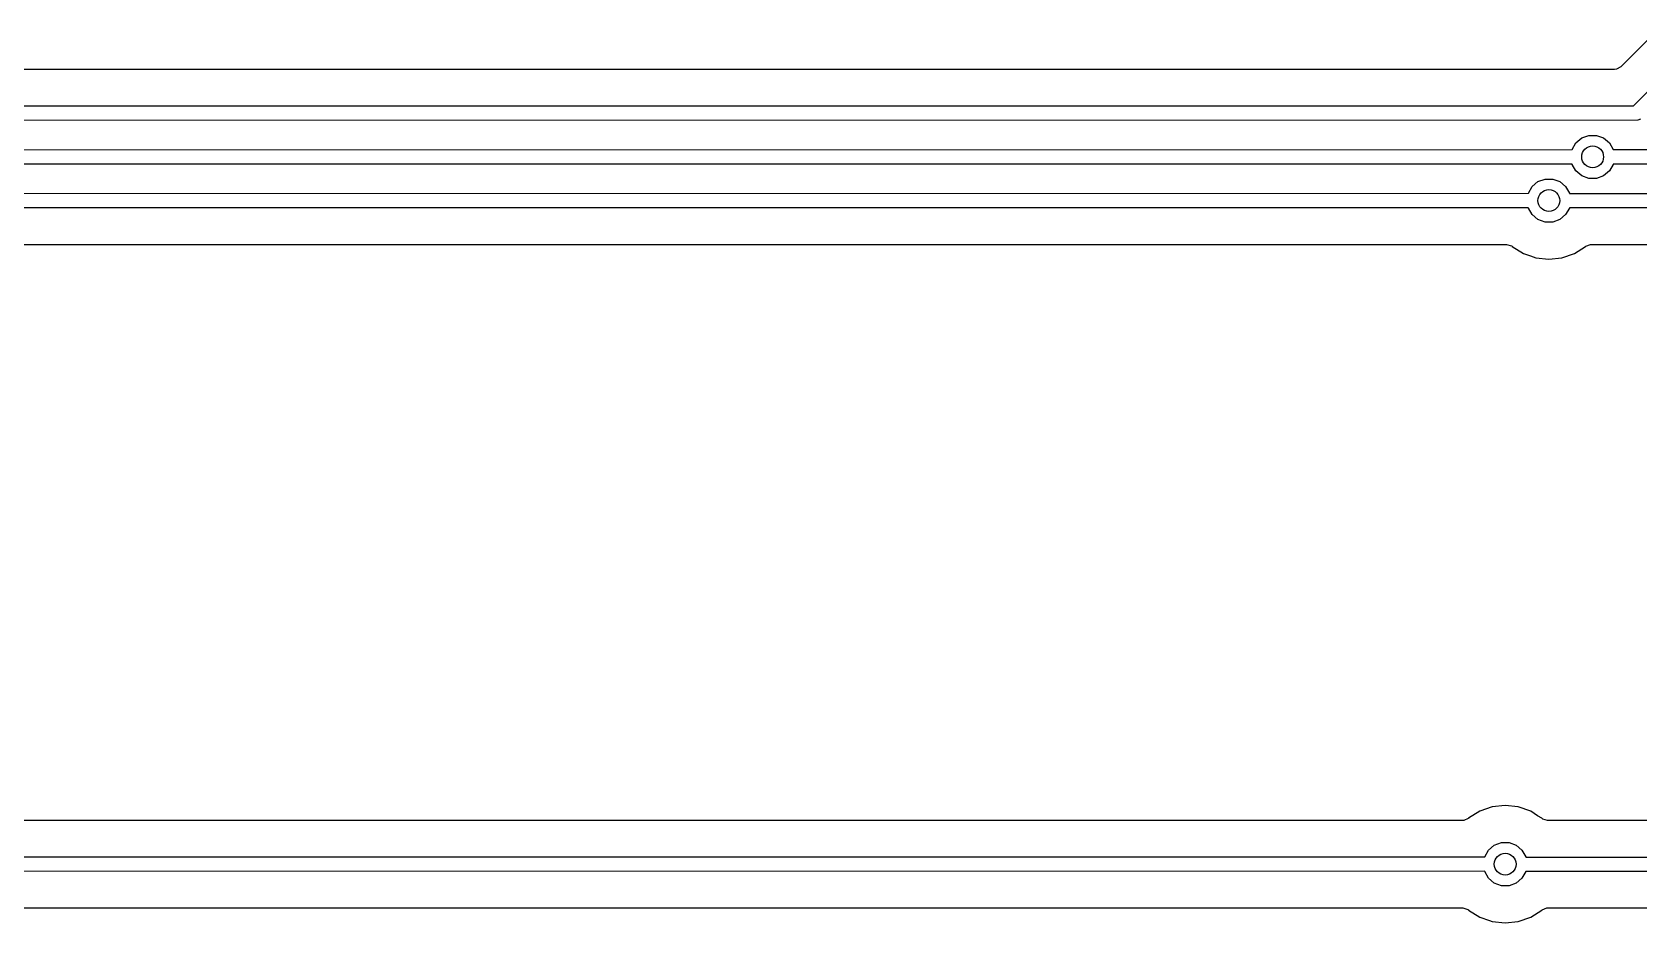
# Model space of a CAD drawing. Header units: millimetres. Extents: x 46 to 4458, y 59 to 1499.
# Drawn here: x 1830.69 to 1852.74, y 871.02 to 883.24 of the extents above; entities that cross this region are included whole.
import ezdxf

# ---------------------------------------------------------------- set-up
doc = ezdxf.new("R2010")
doc.units = ezdxf.units.MM
doc.layers.add('BLACK', color=7, linetype='Continuous')

msp = doc.modelspace()

# ---------------------------------------------------------------- linework, layer by layer
at = {"layer": 'BLACK', "linetype": 'Continuous'}
for p, q in [((1852.9713, 883.24235), (1852.4957, 882.76676)), ((1852.66928, 882.22994), (1853.51001, 883.07316)), ((1852.40802, 882.73044), (1820.69053, 882.73044)), ((1852.43438, 882.73327), (1852.40802, 882.73044)), ((1852.4957, 882.76676), (1852.43438, 882.73327)), ((1820.39082, 882.22803), (1852.66928, 882.22994)), ((1852.76368, 882.04679), (1852.72763, 882.03186)), ((1852.72763, 882.03186), (1820.39049, 882.02995)), ((1851.95812, 881.78975), (1852.05603, 881.82538)), ((1852.05603, 881.82538), (1852.16021, 881.82538)), ((1852.16021, 881.82538), (1852.25812, 881.78975)), ((1827.39082, 881.62804), (1851.82569, 881.62958)), ((1851.82569, 881.62958), (1851.82621, 881.63254)), ((1851.82621, 881.63254), (1851.87831, 881.72277)), ((1851.87831, 881.72277), (1851.95812, 881.78975)), ((1852.25812, 881.78975), (1852.33793, 881.72277)), ((1852.33793, 881.72277), (1852.39003, 881.63254)), ((1852.39003, 881.63254), (1852.39054, 881.62961)), ((1852.39054, 881.62961), (1857.22575, 881.62992)), ((1851.82548, 881.4315), (1827.39049, 881.42996)), ((1851.82621, 881.42733), (1851.82548, 881.4315)), ((1851.87831, 881.3371), (1851.82621, 881.42733)), ((1852.39003, 881.42733), (1852.33793, 881.3371)), ((1852.39077, 881.43153), (1852.39003, 881.42733)), ((1857.22542, 881.43184), (1852.39077, 881.43153)), ((1851.27831, 881.12277), (1851.35812, 881.18975)), ((1851.35812, 881.18975), (1851.45603, 881.22538)), ((1851.45603, 881.22538), (1851.56021, 881.22538)), ((1851.56021, 881.22538), (1851.65812, 881.18975)), ((1851.65812, 881.18975), (1851.73793, 881.12277)), ((1851.95812, 881.27013), (1851.87831, 881.3371)), ((1852.05603, 881.2345), (1851.95812, 881.27013)), ((1852.16021, 881.2345), (1852.05603, 881.2345)), ((1852.25812, 881.27013), (1852.16021, 881.2345)), ((1852.33793, 881.3371), (1852.25812, 881.27013)), ((1820.3514, 881.02802), (1851.22575, 881.02992)), ((1851.22575, 881.02992), (1851.22621, 881.03254)), ((1851.22621, 881.03254), (1851.27831, 881.12277)), ((1851.73793, 881.12277), (1851.79003, 881.03254)), ((1851.79003, 881.03254), (1851.79081, 881.0281)), ((1851.79081, 881.0281), (1857.82574, 881.02986)), ((1851.22542, 880.83184), (1820.30812, 880.82994)), ((1851.22621, 880.82733), (1851.22542, 880.83184)), ((1851.27831, 880.7371), (1851.22621, 880.82733)), ((1851.35812, 880.67013), (1851.27831, 880.7371)), ((1851.73793, 880.7371), (1851.65812, 880.67013)), ((1851.79003, 880.82733), (1851.73793, 880.7371)), ((1851.7905, 880.83002), (1851.79003, 880.82733)), ((1857.82543, 880.83177), (1851.7905, 880.83002)), ((1851.45603, 880.6345), (1851.35812, 880.67013)), ((1851.56021, 880.6345), (1851.45603, 880.6345)), ((1851.65812, 880.67013), (1851.56021, 880.6345)), ((1820.49441, 880.32944), (1850.92571, 880.32944)), ((1850.92571, 880.32944), (1850.99275, 880.30975)), ((1850.99275, 880.30975), (1851.00302, 880.30238)), ((1851.00302, 880.30238), (1851.00586, 880.30012)), ((1851.00586, 880.30012), (1851.00586, 880.30012)), ((1851.00586, 880.30012), (1851.1586, 880.20415)), ((1851.85764, 880.20415), (1852.01038, 880.30012)), ((1852.01038, 880.30012), (1852.01039, 880.30013)), ((1852.01039, 880.30013), (1852.01322, 880.30238)), ((1852.01322, 880.30238), (1852.01539, 880.30327)), ((1852.01539, 880.30327), (1852.01628, 880.30383)), ((1852.01628, 880.30383), (1852.01637, 880.30367)), ((1852.01637, 880.30367), (1852.0779, 880.32879)), ((1852.0779, 880.32879), (1852.09053, 880.32944)), ((1852.09053, 880.32944), (1857.52571, 880.32944)), ((1851.1586, 880.20415), (1851.25716, 880.16966)), ((1851.25716, 880.16966), (1851.32886, 880.14457)), ((1851.32886, 880.14457), (1851.32887, 880.14457)), ((1851.32887, 880.14457), (1851.50812, 880.12437)), ((1851.50812, 880.12437), (1851.68737, 880.14457)), ((1851.50812, 880.12437), (1851.50812, 880.12437)), ((1851.50812, 880.12437), (1851.50812, 880.12437)), ((1851.68737, 880.14457), (1851.85764, 880.20415)), ((1851.68737, 880.14457), (1851.68737, 880.14457)), ((1851.68737, 880.14457), (1851.68737, 880.14457)), ((1850.72886, 872.60609), (1850.5586, 872.54651)), ((1850.72887, 872.60609), (1850.72886, 872.60609)), ((1850.90812, 872.62629), (1850.72887, 872.60609)), ((1851.08737, 872.60609), (1850.90812, 872.62629)), ((1850.90812, 872.62629), (1850.90812, 872.62629)), ((1851.25764, 872.54651), (1851.08737, 872.60609)), ((1851.08737, 872.60609), (1851.08737, 872.60609)), ((1850.32571, 872.42122), (1817.6017, 872.42122)), ((1850.33834, 872.42187), (1850.32571, 872.42122)), ((1850.39986, 872.44699), (1850.33834, 872.42187)), ((1850.39996, 872.44683), (1850.39986, 872.44699)), ((1850.40084, 872.44739), (1850.39996, 872.44683)), ((1850.40302, 872.44828), (1850.40084, 872.44739)), ((1850.40586, 872.45054), (1850.40302, 872.44828)), ((1850.5586, 872.54651), (1850.40586, 872.45054)), ((1851.35362, 872.48621), (1851.25764, 872.54651)), ((1851.41038, 872.45054), (1851.35362, 872.48621)), ((1851.41322, 872.44828), (1851.41038, 872.45054)), ((1851.41038, 872.45054), (1851.41038, 872.45054)), ((1851.42349, 872.44091), (1851.41322, 872.44828)), ((1851.49053, 872.42122), (1851.42349, 872.44091)), ((1880.71197, 872.42122), (1851.49053, 872.42122)), ((1850.75812, 872.08053), (1850.85603, 872.11616)), ((1850.85603, 872.11616), (1850.96021, 872.11616)), ((1850.96021, 872.11616), (1851.05812, 872.08053)), ((1817.49552, 871.9188), (1850.62575, 871.92071)), ((1850.62575, 871.92071), (1850.62621, 871.92333)), ((1850.62621, 871.92333), (1850.67831, 872.01356)), ((1850.67831, 872.01356), (1850.75812, 872.08053)), ((1851.05812, 872.08053), (1851.13793, 872.01356)), ((1851.13793, 872.01356), (1851.19003, 871.92333)), ((1851.19003, 871.92333), (1851.19082, 871.91882)), ((1851.19082, 871.91882), (1881.13174, 871.92068)), ((1850.62542, 871.72263), (1817.55381, 871.72072)), ((1850.62621, 871.71812), (1850.62542, 871.72263)), ((1850.67831, 871.62789), (1850.62621, 871.71812)), ((1851.19003, 871.71812), (1851.13793, 871.62789)), ((1851.19049, 871.72074), (1851.19003, 871.71812)), ((1881.16666, 871.7226), (1851.19049, 871.72074)), ((1850.75812, 871.56091), (1850.67831, 871.62789)), ((1850.85603, 871.52528), (1850.75812, 871.56091)), ((1850.96021, 871.52528), (1850.85603, 871.52528)), ((1851.05812, 871.56091), (1850.96021, 871.52528)), ((1851.13793, 871.62789), (1851.05812, 871.56091)), ((1817.81513, 871.22022), (1850.32571, 871.22022)), ((1850.32571, 871.22022), (1850.39275, 871.20054)), ((1850.39275, 871.20054), (1850.40302, 871.19317)), ((1850.40302, 871.19317), (1850.40586, 871.19091)), ((1850.40586, 871.19091), (1850.40586, 871.19091)), ((1850.40586, 871.19091), (1850.5586, 871.09493)), ((1850.5586, 871.09493), (1850.69071, 871.04871)), ((1850.69071, 871.04871), (1850.72886, 871.03535)), ((1850.72886, 871.03535), (1850.72887, 871.03535)), ((1850.72887, 871.03535), (1850.90812, 871.01516)), ((1850.90812, 871.01516), (1851.08737, 871.03535)), ((1850.90812, 871.01516), (1850.90812, 871.01516)), ((1850.90812, 871.01516), (1850.90812, 871.01516)), ((1851.08737, 871.03535), (1851.25764, 871.09493)), ((1851.08737, 871.03535), (1851.08737, 871.03535)), ((1851.08737, 871.03535), (1851.08737, 871.03535)), ((1851.25764, 871.09493), (1851.41038, 871.19091)), ((1851.41038, 871.19091), (1851.41039, 871.19091)), ((1851.41039, 871.19091), (1851.41322, 871.19317)), ((1851.41322, 871.19317), (1851.41539, 871.19406)), ((1851.41539, 871.19406), (1851.41628, 871.19461)), ((1851.41628, 871.19461), (1851.41637, 871.19446)), ((1851.41637, 871.19446), (1851.4779, 871.21958)), ((1851.4779, 871.21958), (1851.49053, 871.22022)), ((1851.49053, 871.22022), (1880.69933, 871.22022))]:
    msp.add_line(p, q, dxfattribs=at)
at = {"layer": 'BLACK'}
for centre in [(1852.10812, 881.52994), (1851.50812, 880.92994), (1850.90812, 871.82072)]:
    msp.add_circle(centre, 0.15, dxfattribs=at)

doc.saveas('drawing.dxf')
